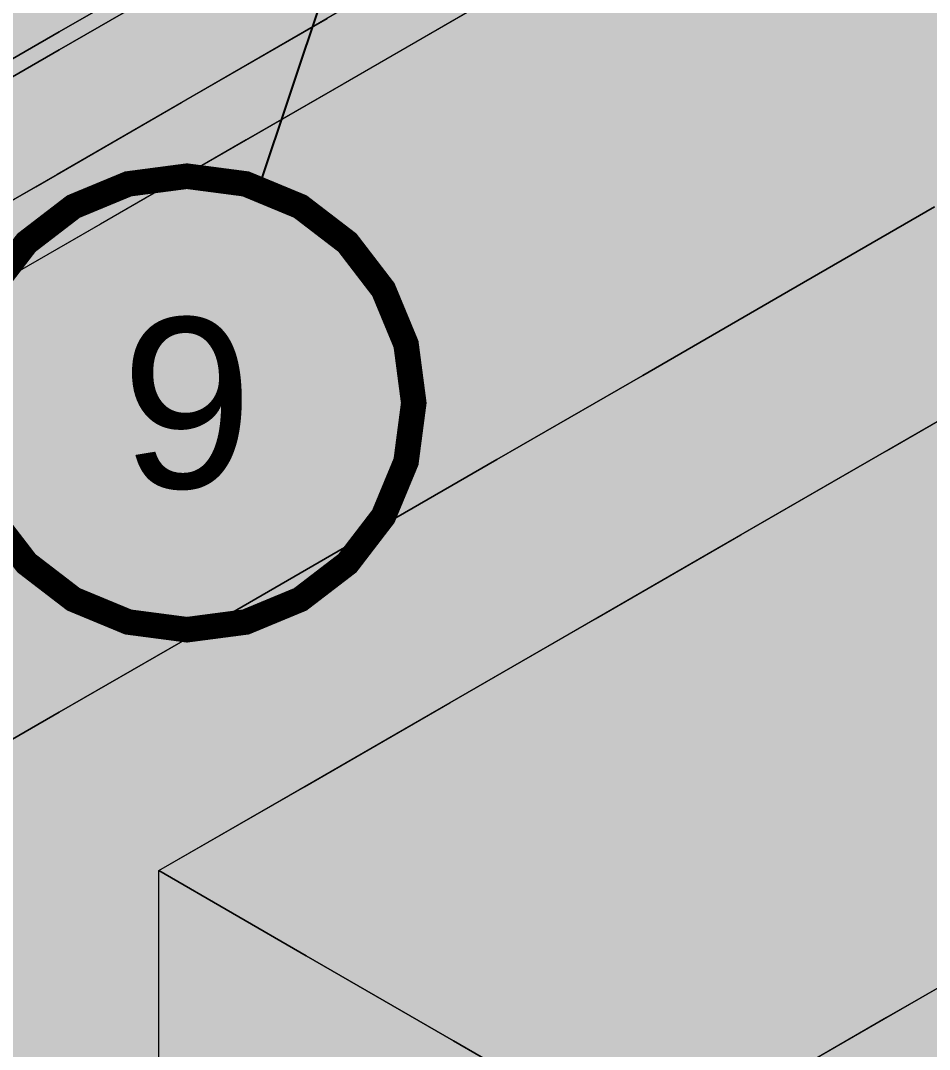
# Model space of a CAD drawing. Header units: metres. Extents: x 349021 to 349543, y 9281040 to 9281959.
# Drawn here: x 349203.2639 to 349203.4242, y 9281044.0385 to 9281044.2199 of the extents above; entities that cross this region are included whole.
import ezdxf
from ezdxf.enums import TextEntityAlignment as Align

# ---------------------------------------------------------------- set-up
doc = ezdxf.new("R2010")
doc.units = ezdxf.units.M
doc.header["$LTSCALE"] = 0.25
doc.layers.add('ISO-3D', color=7, linetype='CONTINUOUS', lineweight=13)
doc.layers.add('ISO-3D-ARISTAS', color=250, linetype='CONTINUOUS', lineweight=13)
doc.layers.add('LLAMADAS-NUM', color=30, linetype='CONTINUOUS', lineweight=25, true_color=0xc05014)
doc.styles.get("Standard").update_dxf_attribs({"font": 'arial.ttf'})

msp = doc.modelspace()

# ---------------------------------------------------------------- linework, layer by layer
at = {"layer": 'ISO-3D', "true_color": 0x8e8d88}
for points in [[(349203.27026, 9281044.23292), (349203.245, 9281044.21833), (349203.27026, 9281044.25958), (349203.245, 9281044.245)], [(349203.39935, 9281044.22681), (349203.37363, 9281044.21196), (349203.39935, 9281044.25411), (349203.37363, 9281044.23926)], [(349203.34604, 9281044.22333), (349203.32078, 9281044.20875), (349203.34604, 9281044.25), (349203.32078, 9281044.23542)], [(349203.29552, 9281044.22083), (349203.27026, 9281044.20625), (349203.29552, 9281044.2475), (349203.27026, 9281044.23292)], [(349203.32218, 9281044.22702), (349203.29645, 9281044.21217), (349203.32218, 9281044.24448), (349203.29645, 9281044.22963)], [(349203.3479, 9281044.22441), (349203.32218, 9281044.20956), (349203.3479, 9281044.24187), (349203.32218, 9281044.22702)], [(349203.42508, 9281044.21437), (349203.39935, 9281044.19951), (349203.42508, 9281044.24167), (349203.39935, 9281044.22681)], [(349203.37363, 9281044.21196), (349203.3479, 9281044.19711), (349203.37363, 9281044.23926), (349203.3479, 9281044.22441)], [(349203.32078, 9281044.20875), (349203.29552, 9281044.19417), (349203.32078, 9281044.23542), (349203.29552, 9281044.22083)], [(349203.27026, 9281044.20625), (349203.245, 9281044.19167), (349203.27026, 9281044.23292), (349203.245, 9281044.21833)], [(349203.29645, 9281044.21217), (349203.27073, 9281044.19731), (349203.29645, 9281044.22963), (349203.27073, 9281044.21478)], [(349203.32218, 9281044.20956), (349203.29645, 9281044.1947), (349203.32218, 9281044.22702), (349203.29645, 9281044.21217)], [(349203.39935, 9281044.19951), (349203.37363, 9281044.18466), (349203.39935, 9281044.22681), (349203.37363, 9281044.21196)], [(349203.3479, 9281044.19711), (349203.32218, 9281044.18226), (349203.3479, 9281044.22441), (349203.32218, 9281044.20956)], [(349203.29552, 9281044.19417), (349203.27026, 9281044.17958), (349203.29552, 9281044.22083), (349203.27026, 9281044.20625)], [(349203.27073, 9281044.19731), (349203.245, 9281044.18246), (349203.27073, 9281044.21478), (349203.245, 9281044.19992)], [(349203.42508, 9281044.18707), (349203.39935, 9281044.17221), (349203.42508, 9281044.21437), (349203.39935, 9281044.19951)], [(349203.29645, 9281044.1947), (349203.27073, 9281044.17985), (349203.29645, 9281044.21217), (349203.27073, 9281044.19731)], [(349203.37363, 9281044.18466), (349203.3479, 9281044.16981), (349203.37363, 9281044.21196), (349203.3479, 9281044.19711)], [(349203.32218, 9281044.18226), (349203.29645, 9281044.1674), (349203.32218, 9281044.20956), (349203.29645, 9281044.1947)], [(349203.27026, 9281044.17958), (349203.245, 9281044.165), (349203.27026, 9281044.20625), (349203.245, 9281044.19167)], [(349203.39935, 9281044.17221), (349203.37363, 9281044.15736), (349203.39935, 9281044.19951), (349203.37363, 9281044.18466)], [(349203.27073, 9281044.17985), (349203.245, 9281044.165), (349203.27073, 9281044.19731), (349203.245, 9281044.18246)], [(349203.3479, 9281044.16981), (349203.32218, 9281044.15496), (349203.3479, 9281044.19711), (349203.32218, 9281044.18226)], [(349203.29645, 9281044.1674), (349203.27073, 9281044.15255), (349203.29645, 9281044.1947), (349203.27073, 9281044.17985)], [(349203.37363, 9281044.15736), (349203.3479, 9281044.14251), (349203.37363, 9281044.18466), (349203.3479, 9281044.16981)], [(349203.32218, 9281044.15496), (349203.29645, 9281044.1401), (349203.32218, 9281044.18226), (349203.29645, 9281044.1674)], [(349203.27073, 9281044.15255), (349203.245, 9281044.1377), (349203.27073, 9281044.17985), (349203.245, 9281044.165)], [(349203.3479, 9281044.14251), (349203.32218, 9281044.12766), (349203.3479, 9281044.16981), (349203.32218, 9281044.15496)], [(349203.29645, 9281044.1401), (349203.27073, 9281044.12525), (349203.29645, 9281044.1674), (349203.27073, 9281044.15255)], [(349203.44226, 9281044.14079), (349203.4166, 9281044.12597), (349203.44226, 9281044.15889), (349203.4166, 9281044.14407)], [(349203.32218, 9281044.12766), (349203.29645, 9281044.1128), (349203.32218, 9281044.15496), (349203.29645, 9281044.1401)], [(349203.27073, 9281044.12525), (349203.245, 9281044.1104), (349203.27073, 9281044.15255), (349203.245, 9281044.1377)], [(349203.4166, 9281044.12597), (349203.39094, 9281044.11116), (349203.4166, 9281044.14407), (349203.39094, 9281044.12926)], [(349203.44226, 9281044.11349), (349203.4166, 9281044.09867), (349203.44226, 9281044.14079), (349203.4166, 9281044.12597)], [(349203.29645, 9281044.1128), (349203.27073, 9281044.09795), (349203.29645, 9281044.1401), (349203.27073, 9281044.12525)], [(349203.39094, 9281044.11116), (349203.36528, 9281044.09634), (349203.39094, 9281044.12926), (349203.36528, 9281044.11444)], [(349203.4166, 9281044.09867), (349203.39094, 9281044.08386), (349203.4166, 9281044.12597), (349203.39094, 9281044.11116)], [(349203.27073, 9281044.09795), (349203.245, 9281044.0831), (349203.27073, 9281044.12525), (349203.245, 9281044.1104)], [(349203.36528, 9281044.09634), (349203.33962, 9281044.08153), (349203.36528, 9281044.11444), (349203.33962, 9281044.09963)], [(349203.44226, 9281044.08619), (349203.4166, 9281044.07137), (349203.44226, 9281044.11349), (349203.4166, 9281044.09867)], [(349203.39094, 9281044.08386), (349203.36528, 9281044.06904), (349203.39094, 9281044.11116), (349203.36528, 9281044.09634)], [(349203.33962, 9281044.08153), (349203.31396, 9281044.06671), (349203.33962, 9281044.09963), (349203.31396, 9281044.08481)], [(349203.4166, 9281044.07137), (349203.39094, 9281044.05656), (349203.4166, 9281044.09867), (349203.39094, 9281044.08386)], [(349203.36528, 9281044.06904), (349203.33962, 9281044.05423), (349203.36528, 9281044.09634), (349203.33962, 9281044.08153)], [(349203.44226, 9281044.05889), (349203.4166, 9281044.04407), (349203.44226, 9281044.08619), (349203.4166, 9281044.07137)], [(349203.31396, 9281044.06671), (349203.2883, 9281044.0519), (349203.31396, 9281044.08481), (349203.2883, 9281044.07)], [(349203.39094, 9281044.05656), (349203.36528, 9281044.04174), (349203.39094, 9281044.08386), (349203.36528, 9281044.06904)], [(349203.33962, 9281044.05423), (349203.31396, 9281044.03941), (349203.33962, 9281044.08153), (349203.31396, 9281044.06671)], [(349203.4166, 9281044.04407), (349203.39094, 9281044.02926), (349203.4166, 9281044.07137), (349203.39094, 9281044.05656)], [(349203.36528, 9281044.04174), (349203.33962, 9281044.02693), (349203.36528, 9281044.06904), (349203.33962, 9281044.05423)], [(349203.31396, 9281044.03941), (349203.2883, 9281044.0246), (349203.31396, 9281044.06671), (349203.2883, 9281044.0519)], [(349203.39094, 9281044.02926), (349203.36528, 9281044.01444), (349203.39094, 9281044.05656), (349203.36528, 9281044.04174)], [(349203.33962, 9281044.02693), (349203.31396, 9281044.01211), (349203.33962, 9281044.05423), (349203.31396, 9281044.03941)], [(349203.36528, 9281044.01444), (349203.33962, 9281043.99963), (349203.36528, 9281044.04174), (349203.33962, 9281044.02693)], [(349203.31396, 9281044.01211), (349203.2883, 9281043.9973), (349203.31396, 9281044.03941), (349203.2883, 9281044.0246)]]:
    msp.add_solid(points, dxfattribs=at)
at = {"layer": 'ISO-3D', "true_color": 0x7f7e7a}
for points in [[(349203.29573, 9281044.22841), (349203.27037, 9281044.21377), (349203.29573, 9281044.24936), (349203.27037, 9281044.23472)], [(349203.3211, 9281044.22211), (349203.29573, 9281044.20746), (349203.3211, 9281044.24306), (349203.29573, 9281044.22841)], [(349203.27037, 9281044.21377), (349203.245, 9281044.19912), (349203.27037, 9281044.23472), (349203.245, 9281044.22007)], [(349203.29573, 9281044.20746), (349203.27037, 9281044.19282), (349203.29573, 9281044.22841), (349203.27037, 9281044.21377)], [(349203.27037, 9281044.19282), (349203.245, 9281044.17817), (349203.27037, 9281044.21377), (349203.245, 9281044.19912)]]:
    msp.add_solid(points, dxfattribs=at)
at = {"layer": 'ISO-3D', "true_color": 0x22252b}
for points in [[(349203.2706, 9281044.23168), (349203.245, 9281044.2169), (349203.2706, 9281044.24915), (349203.245, 9281044.23436)], [(349203.29645, 9281044.22963), (349203.27073, 9281044.21478), (349203.29645, 9281044.2328), (349203.27073, 9281044.21795)], [(349203.27073, 9281044.21478), (349203.245, 9281044.19992), (349203.27073, 9281044.21795), (349203.245, 9281044.2031)]]:
    msp.add_solid(points, dxfattribs=at)
at = {"layer": 'ISO-3D', "true_color": 0x9e9c96}
for points in [[(349203.29645, 9281044.2328), (349203.27073, 9281044.21795), (349203.27073, 9281044.24766), (349203.245, 9281044.2328)], [(349203.27073, 9281044.21795), (349203.245, 9281044.2031), (349203.245, 9281044.2328), (349203.21927, 9281044.21795)]]:
    msp.add_solid(points, dxfattribs=at)
at = {"layer": 'ISO-3D', "true_color": 0xb0aea8}
for points in [[(349203.26974, 9281044.23071), (349203.245, 9281044.21643), (349203.245, 9281044.245), (349203.22026, 9281044.23071)], [(349203.36089, 9281044.22619), (349203.34576, 9281044.21746), (349203.33614, 9281044.24048), (349203.32102, 9281044.23175)], [(349203.41053, 9281044.22628), (349203.38563, 9281044.21191), (349203.38579, 9281044.24057), (349203.36089, 9281044.22619)], [(349203.46017, 9281044.22637), (349203.43527, 9281044.212), (349203.43543, 9281044.24066), (349203.41053, 9281044.22628)], [(349203.30315, 9281044.22143), (349203.29449, 9281044.21643), (349203.2784, 9281044.23571), (349203.26974, 9281044.23071)], [(349203.34576, 9281044.21746), (349203.33064, 9281044.20873), (349203.32102, 9281044.23175), (349203.3059, 9281044.22302)], [(349203.29449, 9281044.21643), (349203.26974, 9281044.20214), (349203.26974, 9281044.23071), (349203.245, 9281044.21643)], [(349203.38563, 9281044.21191), (349203.37051, 9281044.20318), (349203.36089, 9281044.22619), (349203.34576, 9281044.21746)], [(349203.43527, 9281044.212), (349203.41037, 9281044.19762), (349203.41053, 9281044.22628), (349203.38563, 9281044.21191)], [(349203.33064, 9281044.20873), (349203.32789, 9281044.20714), (349203.3059, 9281044.22302), (349203.30315, 9281044.22143)], [(349203.32789, 9281044.20714), (349203.31923, 9281044.20214), (349203.30315, 9281044.22143), (349203.29449, 9281044.21643)], [(349203.37051, 9281044.20318), (349203.35538, 9281044.19444), (349203.34576, 9281044.21746), (349203.33064, 9281044.20873)], [(349203.26974, 9281044.20214), (349203.245, 9281044.18786), (349203.245, 9281044.21643), (349203.22026, 9281044.20214)], [(349203.31923, 9281044.20214), (349203.29449, 9281044.18786), (349203.29449, 9281044.21643), (349203.26974, 9281044.20214)], [(349203.41037, 9281044.19762), (349203.39525, 9281044.18889), (349203.38563, 9281044.21191), (349203.37051, 9281044.20318)], [(349203.46002, 9281044.19771), (349203.43512, 9281044.18334), (349203.43527, 9281044.212), (349203.41037, 9281044.19762)], [(349203.35538, 9281044.19444), (349203.35263, 9281044.19286), (349203.33064, 9281044.20873), (349203.32789, 9281044.20714)], [(349203.35263, 9281044.19286), (349203.34397, 9281044.18786), (349203.32789, 9281044.20714), (349203.31923, 9281044.20214)], [(349203.29449, 9281044.18786), (349203.26974, 9281044.17357), (349203.26974, 9281044.20214), (349203.245, 9281044.18786)], [(349203.34397, 9281044.18786), (349203.31923, 9281044.17357), (349203.31923, 9281044.20214), (349203.29449, 9281044.18786)], [(349203.39525, 9281044.18889), (349203.38013, 9281044.18016), (349203.37051, 9281044.20318), (349203.35538, 9281044.19444)], [(349203.43512, 9281044.18334), (349203.41999, 9281044.1746), (349203.41037, 9281044.19762), (349203.39525, 9281044.18889)], [(349203.38013, 9281044.18016), (349203.37738, 9281044.17857), (349203.35538, 9281044.19444), (349203.35263, 9281044.19286)], [(349203.37738, 9281044.17857), (349203.36872, 9281044.17357), (349203.35263, 9281044.19286), (349203.34397, 9281044.18786)], [(349203.26974, 9281044.17357), (349203.245, 9281044.15929), (349203.245, 9281044.18786), (349203.22026, 9281044.17357)], [(349203.31923, 9281044.17357), (349203.29449, 9281044.15929), (349203.29449, 9281044.18786), (349203.26974, 9281044.17357)], [(349203.36872, 9281044.17357), (349203.34397, 9281044.15929), (349203.34397, 9281044.18786), (349203.31923, 9281044.17357)], [(349203.41999, 9281044.1746), (349203.40487, 9281044.16587), (349203.39525, 9281044.18889), (349203.38013, 9281044.18016)], [(349203.449, 9281044.17326), (349203.42327, 9281044.1584), (349203.42508, 9281044.18707), (349203.39935, 9281044.17221)], [(349203.45986, 9281044.16905), (349203.44474, 9281044.16032), (349203.43512, 9281044.18334), (349203.41999, 9281044.1746)], [(349203.40212, 9281044.16429), (349203.39346, 9281044.15929), (349203.37738, 9281044.17857), (349203.36872, 9281044.17357)], [(349203.40487, 9281044.16587), (349203.40212, 9281044.16429), (349203.38013, 9281044.18016), (349203.37738, 9281044.17857)], [(349203.29449, 9281044.15929), (349203.26974, 9281044.145), (349203.26974, 9281044.17357), (349203.245, 9281044.15929)], [(349203.34397, 9281044.15929), (349203.31923, 9281044.145), (349203.31923, 9281044.17357), (349203.29449, 9281044.15929)], [(349203.39346, 9281044.15929), (349203.36872, 9281044.145), (349203.36872, 9281044.17357), (349203.34397, 9281044.15929)], [(349203.44474, 9281044.16032), (349203.42961, 9281044.15159), (349203.41999, 9281044.1746), (349203.40487, 9281044.16587)], [(349203.47291, 9281044.15945), (349203.44719, 9281044.14459), (349203.449, 9281044.17326), (349203.42327, 9281044.1584)], [(349203.42327, 9281044.1584), (349203.39755, 9281044.14355), (349203.39935, 9281044.17221), (349203.37363, 9281044.15736)], [(349203.42961, 9281044.15159), (349203.42687, 9281044.15), (349203.40487, 9281044.16587), (349203.40212, 9281044.16429)], [(349203.42687, 9281044.15), (349203.41821, 9281044.145), (349203.40212, 9281044.16429), (349203.39346, 9281044.15929)], [(349203.26974, 9281044.145), (349203.245, 9281044.13071), (349203.245, 9281044.15929), (349203.22026, 9281044.145)], [(349203.31923, 9281044.145), (349203.29449, 9281044.13071), (349203.29449, 9281044.15929), (349203.26974, 9281044.145)], [(349203.36872, 9281044.145), (349203.34397, 9281044.13071), (349203.34397, 9281044.15929), (349203.31923, 9281044.145)], [(349203.41821, 9281044.145), (349203.39346, 9281044.13071), (349203.39346, 9281044.15929), (349203.36872, 9281044.145)], [(349203.39755, 9281044.14355), (349203.37182, 9281044.1287), (349203.37363, 9281044.15736), (349203.3479, 9281044.14251)], [(349203.44719, 9281044.14459), (349203.42146, 9281044.12974), (349203.42327, 9281044.1584), (349203.39755, 9281044.14355)], [(349203.45862, 9281044.13833), (349203.43336, 9281044.12375), (349203.43264, 9281044.15333), (349203.40738, 9281044.13875)], [(349203.45161, 9281044.13571), (349203.44295, 9281044.13071), (349203.42687, 9281044.15), (349203.41821, 9281044.145)], [(349203.29449, 9281044.13071), (349203.26974, 9281044.11643), (349203.26974, 9281044.145), (349203.245, 9281044.13071)], [(349203.34397, 9281044.13071), (349203.31923, 9281044.11643), (349203.31923, 9281044.145), (349203.29449, 9281044.13071)], [(349203.39346, 9281044.13071), (349203.36872, 9281044.11643), (349203.36872, 9281044.145), (349203.34397, 9281044.13071)], [(349203.44295, 9281044.13071), (349203.41821, 9281044.11643), (349203.41821, 9281044.145), (349203.39346, 9281044.13071)], [(349203.47111, 9281044.13078), (349203.44538, 9281044.11593), (349203.44719, 9281044.14459), (349203.42146, 9281044.12974)], [(349203.37182, 9281044.1287), (349203.34609, 9281044.11385), (349203.3479, 9281044.14251), (349203.32218, 9281044.12766)], [(349203.42146, 9281044.12974), (349203.39574, 9281044.11489), (349203.39755, 9281044.14355), (349203.37182, 9281044.1287)], [(349203.43336, 9281044.12375), (349203.4081, 9281044.10917), (349203.40738, 9281044.13875), (349203.38212, 9281044.12417)], [(349203.26974, 9281044.11643), (349203.245, 9281044.10214), (349203.245, 9281044.13071), (349203.22026, 9281044.11643)], [(349203.31923, 9281044.11643), (349203.29449, 9281044.10214), (349203.29449, 9281044.13071), (349203.26974, 9281044.11643)], [(349203.36872, 9281044.11643), (349203.34397, 9281044.10214), (349203.34397, 9281044.13071), (349203.31923, 9281044.11643)], [(349203.41821, 9281044.11643), (349203.39346, 9281044.10214), (349203.39346, 9281044.13071), (349203.36872, 9281044.11643)], [(349203.44538, 9281044.11593), (349203.41966, 9281044.10108), (349203.42146, 9281044.12974), (349203.39574, 9281044.11489)], [(349203.46769, 9281044.11643), (349203.44295, 9281044.10214), (349203.44295, 9281044.13071), (349203.41821, 9281044.11643)], [(349203.39574, 9281044.11489), (349203.37001, 9281044.10004), (349203.37182, 9281044.1287), (349203.34609, 9281044.11385)], [(349203.34609, 9281044.11385), (349203.32037, 9281044.09899), (349203.32218, 9281044.12766), (349203.29645, 9281044.1128)], [(349203.4081, 9281044.10917), (349203.38284, 9281044.09458), (349203.38212, 9281044.12417), (349203.35686, 9281044.10958)], [(349203.45934, 9281044.10875), (349203.43408, 9281044.09417), (349203.43336, 9281044.12375), (349203.4081, 9281044.10917)], [(349203.29449, 9281044.10214), (349203.26974, 9281044.08786), (349203.26974, 9281044.11643), (349203.245, 9281044.10214)], [(349203.34397, 9281044.10214), (349203.31923, 9281044.08786), (349203.31923, 9281044.11643), (349203.29449, 9281044.10214)], [(349203.39346, 9281044.10214), (349203.36872, 9281044.08786), (349203.36872, 9281044.11643), (349203.34397, 9281044.10214)], [(349203.44295, 9281044.10214), (349203.41821, 9281044.08786), (349203.41821, 9281044.11643), (349203.39346, 9281044.10214)], [(349203.4693, 9281044.10212), (349203.44358, 9281044.08727), (349203.44538, 9281044.11593), (349203.41966, 9281044.10108)], [(349203.37001, 9281044.10004), (349203.34429, 9281044.08518), (349203.34609, 9281044.11385), (349203.32037, 9281044.09899)], [(349203.41966, 9281044.10108), (349203.39393, 9281044.08623), (349203.39574, 9281044.11489), (349203.37001, 9281044.10004)], [(349203.32037, 9281044.09899), (349203.29464, 9281044.08414), (349203.29645, 9281044.1128), (349203.27073, 9281044.09795)], [(349203.38284, 9281044.09458), (349203.35758, 9281044.08), (349203.35686, 9281044.10958), (349203.3316, 9281044.095)], [(349203.43408, 9281044.09417), (349203.40882, 9281044.07958), (349203.4081, 9281044.10917), (349203.38284, 9281044.09458)], [(349203.26974, 9281044.08786), (349203.245, 9281044.07357), (349203.245, 9281044.10214), (349203.22026, 9281044.08786)], [(349203.31923, 9281044.08786), (349203.29449, 9281044.07357), (349203.29449, 9281044.10214), (349203.26974, 9281044.08786)], [(349203.36872, 9281044.08786), (349203.34397, 9281044.07357), (349203.34397, 9281044.10214), (349203.31923, 9281044.08786)], [(349203.41821, 9281044.08786), (349203.39346, 9281044.07357), (349203.39346, 9281044.10214), (349203.36872, 9281044.08786)], [(349203.44358, 9281044.08727), (349203.41785, 9281044.07242), (349203.41966, 9281044.10108), (349203.39393, 9281044.08623)], [(349203.46769, 9281044.08786), (349203.44295, 9281044.07357), (349203.44295, 9281044.10214), (349203.41821, 9281044.08786)], [(349203.34429, 9281044.08518), (349203.31856, 9281044.07033), (349203.32037, 9281044.09899), (349203.29464, 9281044.08414)], [(349203.39393, 9281044.08623), (349203.36821, 9281044.07137), (349203.37001, 9281044.10004), (349203.34429, 9281044.08518)], [(349203.29464, 9281044.08414), (349203.26892, 9281044.06929), (349203.27073, 9281044.09795), (349203.245, 9281044.0831)], [(349203.35758, 9281044.08), (349203.33593, 9281044.0675), (349203.3316, 9281044.095), (349203.30995, 9281044.0825)], [(349203.40882, 9281044.07958), (349203.38356, 9281044.065), (349203.38284, 9281044.09458), (349203.35758, 9281044.08)], [(349203.46006, 9281044.07917), (349203.4348, 9281044.06458), (349203.43408, 9281044.09417), (349203.40882, 9281044.07958)], [(349203.29449, 9281044.07357), (349203.26974, 9281044.05929), (349203.26974, 9281044.08786), (349203.245, 9281044.07357)], [(349203.34397, 9281044.07357), (349203.31923, 9281044.05929), (349203.31923, 9281044.08786), (349203.29449, 9281044.07357)], [(349203.39346, 9281044.07357), (349203.36872, 9281044.05929), (349203.36872, 9281044.08786), (349203.34397, 9281044.07357)], [(349203.44295, 9281044.07357), (349203.41821, 9281044.05929), (349203.41821, 9281044.08786), (349203.39346, 9281044.07357)], [(349203.41785, 9281044.07242), (349203.39213, 9281044.05756), (349203.39393, 9281044.08623), (349203.36821, 9281044.07137)], [(349203.4675, 9281044.07346), (349203.44177, 9281044.05861), (349203.44358, 9281044.08727), (349203.41785, 9281044.07242)], [(349203.36821, 9281044.07137), (349203.34248, 9281044.05652), (349203.34429, 9281044.08518), (349203.31856, 9281044.07033)], [(349203.26892, 9281044.06929), (349203.24349, 9281044.05461), (349203.245, 9281044.0831), (349203.21957, 9281044.06842)], [(349203.31856, 9281044.07033), (349203.29284, 9281044.05548), (349203.29464, 9281044.08414), (349203.26892, 9281044.06929)], [(349203.33593, 9281044.0675), (349203.31428, 9281044.055), (349203.30995, 9281044.0825), (349203.2883, 9281044.07)], [(349203.38356, 9281044.065), (349203.36191, 9281044.0525), (349203.35758, 9281044.08), (349203.33593, 9281044.0675)], [(349203.4348, 9281044.06458), (349203.40954, 9281044.05), (349203.40882, 9281044.07958), (349203.38356, 9281044.065)], [(349203.26974, 9281044.05929), (349203.245, 9281044.045), (349203.245, 9281044.07357), (349203.22026, 9281044.05929)], [(349203.31923, 9281044.05929), (349203.29449, 9281044.045), (349203.29449, 9281044.07357), (349203.26974, 9281044.05929)], [(349203.36872, 9281044.05929), (349203.34397, 9281044.045), (349203.34397, 9281044.07357), (349203.31923, 9281044.05929)], [(349203.41821, 9281044.05929), (349203.39346, 9281044.045), (349203.39346, 9281044.07357), (349203.36872, 9281044.05929)], [(349203.46769, 9281044.05929), (349203.44295, 9281044.045), (349203.44295, 9281044.07357), (349203.41821, 9281044.05929)], [(349203.44177, 9281044.05861), (349203.41605, 9281044.04375), (349203.41785, 9281044.07242), (349203.39213, 9281044.05756)], [(349203.34248, 9281044.05652), (349203.31676, 9281044.04167), (349203.31856, 9281044.07033), (349203.29284, 9281044.05548)], [(349203.39213, 9281044.05756), (349203.3664, 9281044.04271), (349203.36821, 9281044.07137), (349203.34248, 9281044.05652)], [(349203.29284, 9281044.05548), (349203.26741, 9281044.0408), (349203.26892, 9281044.06929), (349203.24349, 9281044.05461)], [(349203.36191, 9281044.0525), (349203.34026, 9281044.04), (349203.33593, 9281044.0675), (349203.31428, 9281044.055)], [(349203.40954, 9281044.05), (349203.38789, 9281044.0375), (349203.38356, 9281044.065), (349203.36191, 9281044.0525)], [(349203.46078, 9281044.04958), (349203.43553, 9281044.035), (349203.4348, 9281044.06458), (349203.40954, 9281044.05)], [(349203.29449, 9281044.045), (349203.26974, 9281044.03071), (349203.26974, 9281044.05929), (349203.245, 9281044.045)], [(349203.34397, 9281044.045), (349203.31923, 9281044.03071), (349203.31923, 9281044.05929), (349203.29449, 9281044.045)], [(349203.39346, 9281044.045), (349203.36872, 9281044.03071), (349203.36872, 9281044.05929), (349203.34397, 9281044.045)], [(349203.44295, 9281044.045), (349203.41821, 9281044.03071), (349203.41821, 9281044.05929), (349203.39346, 9281044.045)], [(349203.41605, 9281044.04375), (349203.39032, 9281044.0289), (349203.39213, 9281044.05756), (349203.3664, 9281044.04271)], [(349203.31676, 9281044.04167), (349203.29133, 9281044.02699), (349203.29284, 9281044.05548), (349203.26741, 9281044.0408)], [(349203.3664, 9281044.04271), (349203.34068, 9281044.02786), (349203.34248, 9281044.05652), (349203.31676, 9281044.04167)], [(349203.26741, 9281044.0408), (349203.24197, 9281044.02611), (349203.24349, 9281044.05461), (349203.21806, 9281044.03992)], [(349203.38789, 9281044.0375), (349203.36624, 9281044.025), (349203.36191, 9281044.0525), (349203.34026, 9281044.04)], [(349203.43553, 9281044.035), (349203.41387, 9281044.0225), (349203.40954, 9281044.05), (349203.38789, 9281044.0375)], [(349203.31923, 9281044.03071), (349203.29449, 9281044.01643), (349203.29449, 9281044.045), (349203.26974, 9281044.03071)], [(349203.36872, 9281044.03071), (349203.34397, 9281044.01643), (349203.34397, 9281044.045), (349203.31923, 9281044.03071)], [(349203.41821, 9281044.03071), (349203.39346, 9281044.01643), (349203.39346, 9281044.045), (349203.36872, 9281044.03071)], [(349203.46769, 9281044.03071), (349203.44295, 9281044.01643), (349203.44295, 9281044.045), (349203.41821, 9281044.03071)], [(349203.39032, 9281044.0289), (349203.3646, 9281044.01405), (349203.3664, 9281044.04271), (349203.34068, 9281044.02786)], [(349203.29133, 9281044.02699), (349203.26589, 9281044.0123), (349203.26741, 9281044.0408), (349203.24197, 9281044.02611)], [(349203.34068, 9281044.02786), (349203.31525, 9281044.01318), (349203.31676, 9281044.04167), (349203.29133, 9281044.02699)]]:
    msp.add_solid(points, dxfattribs=at)
at = {"layer": 'ISO-3D', "true_color": 0x2b2e35}
for points in [[(349203.35517, 9281044.22861), (349203.32945, 9281044.21375), (349203.34376, 9281044.23519), (349203.31804, 9281044.22034)], [(349203.27311, 9281044.23313), (349203.24775, 9281044.21849), (349203.27037, 9281044.23472), (349203.245, 9281044.22007)], [(349203.32945, 9281044.21375), (349203.30372, 9281044.1989), (349203.31804, 9281044.22034), (349203.29231, 9281044.20549)], [(349203.30372, 9281044.1989), (349203.278, 9281044.18405), (349203.29231, 9281044.20549), (349203.26659, 9281044.19064)], [(349203.278, 9281044.18405), (349203.25641, 9281044.17159), (349203.26659, 9281044.19064), (349203.245, 9281044.17817)]]:
    msp.add_solid(points, dxfattribs=at)
at = {"layer": 'ISO-3D', "true_color": 0x9e9d98}
for points in [[(349203.31428, 9281044.0369), (349203.2883, 9281044.0519), (349203.31428, 9281044.055), (349203.2883, 9281044.07)], [(349203.34026, 9281044.0219), (349203.31428, 9281044.0369), (349203.34026, 9281044.04), (349203.31428, 9281044.055)], [(349203.31428, 9281044.0096), (349203.2883, 9281044.0246), (349203.31428, 9281044.0369), (349203.2883, 9281044.0519)], [(349203.26974, 9281044.00571), (349203.245, 9281044.02), (349203.26974, 9281044.03071), (349203.245, 9281044.045)], [(349203.36624, 9281044.0069), (349203.34026, 9281044.0219), (349203.36624, 9281044.025), (349203.34026, 9281044.04)]]:
    msp.add_solid(points, dxfattribs=at)
at = {"layer": 'ISO-3D-ARISTAS', "color": 250}
for p, q in [((349203.29645, 9281044.2328), (349203.27073, 9281044.21795)), ((349203.27073, 9281044.21795), (349203.29645, 9281044.2328)), ((349203.27073, 9281044.21478), (349203.29645, 9281044.22963)), ((349203.29645, 9281044.22963), (349203.27073, 9281044.21478)), ((349203.35517, 9281044.22861), (349203.32945, 9281044.21375)), ((349203.3211, 9281044.22211), (349203.29573, 9281044.20746)), ((349203.34604, 9281044.22333), (349203.32078, 9281044.20875)), ((349203.29231, 9281044.20549), (349203.31804, 9281044.22034)), ((349203.27073, 9281044.21795), (349203.245, 9281044.2031)), ((349203.245, 9281044.2031), (349203.27073, 9281044.21795)), ((349203.245, 9281044.19992), (349203.27073, 9281044.21478)), ((349203.27073, 9281044.21478), (349203.245, 9281044.19992)), ((349203.32945, 9281044.21375), (349203.30372, 9281044.1989)), ((349203.32078, 9281044.20875), (349203.29552, 9281044.19417)), ((349203.29573, 9281044.20746), (349203.27037, 9281044.19282)), ((349203.26659, 9281044.19064), (349203.29231, 9281044.20549)), ((349203.30372, 9281044.1989), (349203.278, 9281044.18405)), ((349203.29552, 9281044.19417), (349203.27026, 9281044.17958)), ((349203.27037, 9281044.19282), (349203.245, 9281044.17817)), ((349203.245, 9281044.17817), (349203.26659, 9281044.19064)), ((349203.42508, 9281044.18707), (349203.39935, 9281044.17221)), ((349203.39935, 9281044.17221), (349203.42508, 9281044.18707)), ((349203.278, 9281044.18405), (349203.25641, 9281044.17159)), ((349203.27026, 9281044.17958), (349203.245, 9281044.165)), ((349203.39935, 9281044.17221), (349203.37363, 9281044.15736)), ((349203.37363, 9281044.15736), (349203.39935, 9281044.17221)), ((349203.4166, 9281044.14407), (349203.44226, 9281044.15889)), ((349203.37363, 9281044.15736), (349203.3479, 9281044.14251)), ((349203.3479, 9281044.14251), (349203.37363, 9281044.15736)), ((349203.40738, 9281044.13875), (349203.43264, 9281044.15333)), ((349203.39094, 9281044.12926), (349203.4166, 9281044.14407)), ((349203.3479, 9281044.14251), (349203.32218, 9281044.12766)), ((349203.32218, 9281044.12766), (349203.3479, 9281044.14251)), ((349203.38212, 9281044.12417), (349203.40738, 9281044.13875)), ((349203.36528, 9281044.11444), (349203.39094, 9281044.12926)), ((349203.32218, 9281044.12766), (349203.29645, 9281044.1128)), ((349203.29645, 9281044.1128), (349203.32218, 9281044.12766)), ((349203.35686, 9281044.10958), (349203.38212, 9281044.12417)), ((349203.33962, 9281044.09963), (349203.36528, 9281044.11444)), ((349203.29645, 9281044.1128), (349203.27073, 9281044.09795)), ((349203.27073, 9281044.09795), (349203.29645, 9281044.1128)), ((349203.3316, 9281044.095), (349203.35686, 9281044.10958)), ((349203.31396, 9281044.08481), (349203.33962, 9281044.09963)), ((349203.27073, 9281044.09795), (349203.245, 9281044.0831)), ((349203.245, 9281044.0831), (349203.27073, 9281044.09795)), ((349203.30995, 9281044.0825), (349203.3316, 9281044.095)), ((349203.2883, 9281044.07), (349203.31396, 9281044.08481)), ((349203.2883, 9281044.07), (349203.30995, 9281044.0825)), ((349203.2883, 9281044.0519), (349203.2883, 9281044.07)), ((349203.31428, 9281044.055), (349203.2883, 9281044.07)), ((349203.2883, 9281044.0519), (349203.2883, 9281044.07)), ((349203.2883, 9281044.07), (349203.31428, 9281044.055)), ((349203.44226, 9281044.05889), (349203.4166, 9281044.04407)), ((349203.44177, 9281044.05861), (349203.41605, 9281044.04375)), ((349203.34026, 9281044.04), (349203.31428, 9281044.055)), ((349203.31428, 9281044.055), (349203.34026, 9281044.04)), ((349203.2883, 9281044.0246), (349203.2883, 9281044.0519)), ((349203.2883, 9281044.0246), (349203.2883, 9281044.0519)), ((349203.41605, 9281044.04375), (349203.39032, 9281044.0289)), ((349203.4166, 9281044.04407), (349203.39094, 9281044.02926)), ((349203.36624, 9281044.025), (349203.34026, 9281044.04)), ((349203.34026, 9281044.04), (349203.36624, 9281044.025))]:
    msp.add_line(p, q, dxfattribs=at)
at = {"layer": 'LLAMADAS-NUM'}
msp.add_line((349203.35325, 9281044.3325), (349203.3059, 9281044.19045), dxfattribs=at)
at = {"layer": 'LLAMADAS-NUM', "const_width": 0.0045}
msp.add_lwpolyline([(349203.33325, 9281044.1525), (349203.33189, 9281044.16285), (349203.32789, 9281044.1725), (349203.32154, 9281044.18078), (349203.31325, 9281044.18714), (349203.30361, 9281044.19114), (349203.29325, 9281044.1925), (349203.2829, 9281044.19114), (349203.27325, 9281044.18714), (349203.26497, 9281044.18078), (349203.25861, 9281044.1725), (349203.25462, 9281044.16285), (349203.25325, 9281044.1525), (349203.25462, 9281044.14215), (349203.25861, 9281044.1325), (349203.26497, 9281044.12422), (349203.27325, 9281044.11786), (349203.2829, 9281044.11386), (349203.29325, 9281044.1125), (349203.30361, 9281044.11386), (349203.31325, 9281044.11786), (349203.32154, 9281044.12422), (349203.32789, 9281044.1325), (349203.33189, 9281044.14215)], close=True, dxfattribs=at)
at = {"layer": 'LLAMADAS-NUM', "true_color": 0xffffff}
for points in [[(349203.33325, 9281044.1525), (349203.29325, 9281044.1925), (349203.2829, 9281044.19114)], [(349203.33325, 9281044.1525), (349203.30361, 9281044.19114), (349203.29325, 9281044.1925)], [(349203.33325, 9281044.1525), (349203.2829, 9281044.19114), (349203.27325, 9281044.18714)], [(349203.33325, 9281044.1525), (349203.31325, 9281044.18714), (349203.30361, 9281044.19114)], [(349203.33325, 9281044.1525), (349203.27325, 9281044.18714), (349203.26497, 9281044.18078)], [(349203.33325, 9281044.1525), (349203.32154, 9281044.18078), (349203.31325, 9281044.18714)], [(349203.33325, 9281044.1525), (349203.26497, 9281044.18078), (349203.25861, 9281044.1725)], [(349203.33325, 9281044.1525), (349203.32789, 9281044.1725), (349203.32154, 9281044.18078)], [(349203.33325, 9281044.1525), (349203.25861, 9281044.1725), (349203.25462, 9281044.16285)], [(349203.33325, 9281044.1525), (349203.33189, 9281044.16285), (349203.32789, 9281044.1725)], [(349203.33325, 9281044.1525), (349203.25462, 9281044.16285), (349203.25325, 9281044.1525)], [(349203.33325, 9281044.1525), (349203.25325, 9281044.1525), (349203.25462, 9281044.14215)], [(349203.33325, 9281044.1525), (349203.25462, 9281044.14215), (349203.25861, 9281044.1325)], [(349203.33325, 9281044.1525), (349203.25861, 9281044.1325), (349203.26497, 9281044.12422)], [(349203.33325, 9281044.1525), (349203.26497, 9281044.12422), (349203.27325, 9281044.11786)], [(349203.33325, 9281044.1525), (349203.27325, 9281044.11786), (349203.2829, 9281044.11386)], [(349203.33325, 9281044.1525), (349203.2829, 9281044.11386), (349203.29325, 9281044.1125)], [(349203.33325, 9281044.1525), (349203.29325, 9281044.1125), (349203.30361, 9281044.11386)], [(349203.33325, 9281044.1525), (349203.30361, 9281044.11386), (349203.31325, 9281044.11786)], [(349203.33325, 9281044.1525), (349203.31325, 9281044.11786), (349203.32154, 9281044.12422)], [(349203.33325, 9281044.1525), (349203.32154, 9281044.12422), (349203.32789, 9281044.1325)], [(349203.33325, 9281044.1525), (349203.32789, 9281044.1325), (349203.33189, 9281044.14215)]]:
    msp.add_solid(points, dxfattribs=at)

# ---------------------------------------------------------------- texts
at = {"layer": 'LLAMADAS-NUM'}
msp.add_text('9', height=0.03, dxfattribs=at).set_placement((349203.29325, 9281044.1525), align=Align.MIDDLE_CENTER)

doc.saveas('drawing.dxf')
